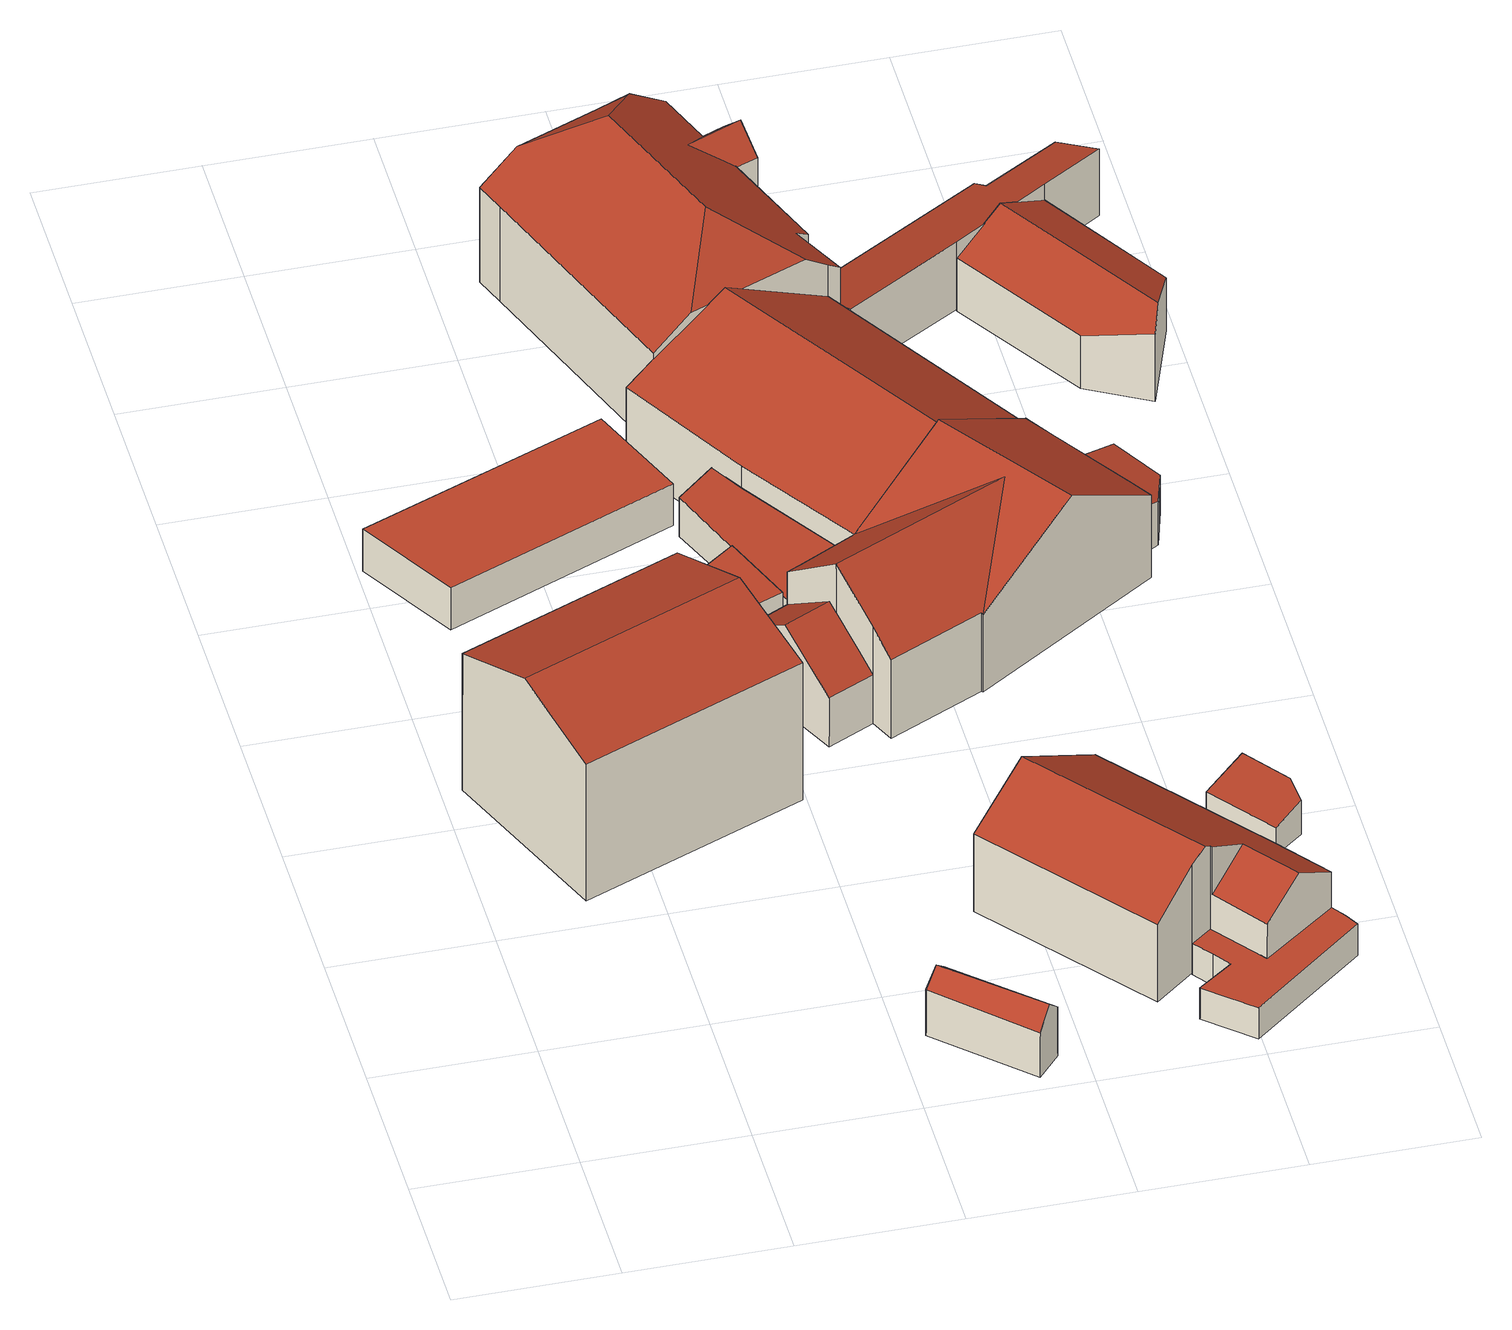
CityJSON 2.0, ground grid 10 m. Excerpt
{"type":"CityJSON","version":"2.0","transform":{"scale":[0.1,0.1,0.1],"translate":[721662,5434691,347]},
"CityObjects":{
"building1":{"type":"Building","attributes":{"Gemeindeschluessel":"09375181","HoeheDach":"360.660","HoeheGrund":"348.350","Methode":"1000","NiedrigsteTraufeDesGebaeudes":"358.539","Geometrietyp2DReferenz":"3000","measuredHeight":12.31,"function":"31001_1000","roofType":"3100"},"address":[{"Country":"Germany","Locality":"Pettendorf","ThoroughfareName":"Keltenstraße 26"}],"geometry":[{"type":"Solid","lod":"2","boundaries":[[[[0,1,2,3]],[[4,5,6,7]],[[6,5,8,9]],[[9,8,2,1]],[[3,2,8,5,4]],[[3,4,7,0]],[[7,6,9,1,0]]]],"semantics":{"surfaces":[{"type":"WallSurface","Flaeche":"152.938","Z_MAX":"10.198","Z_MAX_ASL":"358.548","Z_MIN":"0.000","Z_MIN_ASL":"348.350"},{"type":"WallSurface","Flaeche":"153.574","Z_MAX":"10.192","Z_MAX_ASL":"358.542","Z_MIN":"0.000","Z_MIN_ASL":"348.350"},{"type":"RoofSurface","Dachneigung":"70.587","Dachorientierung":"157.877","Flaeche":"95.917","Z_MAX":"12.310","Z_MAX_ASL":"360.660","Z_MIN":"10.192","Z_MIN_ASL":"358.542"},{"type":"RoofSurface","Dachneigung":"70.592","Dachorientierung":"337.880","Flaeche":"95.669","Z_MAX":"12.310","Z_MAX_ASL":"360.660","Z_MIN":"10.189","Z_MIN_ASL":"358.539"},{"type":"WallSurface","Flaeche":"135.340","Z_MAX":"12.310","Z_MAX_ASL":"360.660","Z_MIN":"0.000","Z_MIN_ASL":"348.350"},{"type":"GroundSurface","Flaeche":"180.694","Z_MAX":"0.000","Z_MAX_ASL":"348.350","Z_MIN":"0.000","Z_MIN_ASL":"348.350"},{"type":"WallSurface","Flaeche":"135.092","Z_MAX":"12.310","Z_MAX_ASL":"360.660","Z_MIN":"0.000","Z_MIN_ASL":"348.350"}],"values":[[0,1,2,3,4,5,6]]}}]},
"building2":{"type":"Building","attributes":{"Gemeindeschluessel":"09375181","HoeheDach":"351.478","HoeheGrund":"348.400","Methode":"1000","NiedrigsteTraufeDesGebaeudes":"351.478","Geometrietyp2DReferenz":"3000","measuredHeight":3.08,"function":"31001_2000","roofType":"1000"},"geometry":[{"type":"Solid","lod":"2","boundaries":[[[[10,11,12,13]],[[14,12,11,15]],[[14,16,13,12]],[[17,15,11,10]],[[13,16,17,10]],[[15,17,16,14]]]],"semantics":{"surfaces":[{"type":"WallSurface","Flaeche":"22.032","Z_MAX":"3.078","Z_MAX_ASL":"351.478","Z_MIN":"0.000","Z_MIN_ASL":"348.400"},{"type":"RoofSurface","Dachneigung":"90.000","Dachorientierung":"-1.000","Flaeche":"113.411","Z_MAX":"3.078","Z_MAX_ASL":"351.478","Z_MIN":"3.078","Z_MIN_ASL":"351.478"},{"type":"WallSurface","Flaeche":"50.977","Z_MAX":"3.078","Z_MAX_ASL":"351.478","Z_MIN":"0.000","Z_MIN_ASL":"348.400"},{"type":"WallSurface","Flaeche":"48.020","Z_MAX":"3.078","Z_MAX_ASL":"351.478","Z_MIN":"0.000","Z_MIN_ASL":"348.400"},{"type":"GroundSurface","Flaeche":"113.411","Z_MAX":"0.000","Z_MAX_ASL":"348.400","Z_MIN":"0.000","Z_MIN_ASL":"348.400"},{"type":"WallSurface","Flaeche":"21.576","Z_MAX":"3.078","Z_MAX_ASL":"351.478","Z_MIN":"0.000","Z_MIN_ASL":"348.400"}],"values":[[0,1,2,3,4,5]]}}]},
"building3":{"type":"Building","attributes":{"Gemeindeschluessel":"09375181","HoeheDach":"351.900","HoeheGrund":"347.480","Methode":"2000","NiedrigsteTraufeDesGebaeudes":"350.816","Geometrietyp2DReferenz":"3000","measuredHeight":4.42,"function":"31001_2000","roofType":"3100"},"geometry":[{"type":"Solid","lod":"2","boundaries":[[[[18,19,20,21,22]],[[22,21,23,24]],[[25,26,20,19]],[[24,23,26,25,27]],[[18,22,24,27]],[[27,25,19,18]],[[26,23,21,20]]]],"semantics":{"surfaces":[{"type":"WallSurface","Flaeche":"8.192","Z_MAX":"4.420","Z_MAX_ASL":"351.900","Z_MIN":"0.000","Z_MIN_ASL":"347.480"},{"type":"WallSurface","Flaeche":"26.964","Z_MAX":"3.644","Z_MAX_ASL":"351.124","Z_MIN":"0.000","Z_MIN_ASL":"347.480"},{"type":"RoofSurface","Dachneigung":"49.138","Dachorientierung":"222.307","Flaeche":"11.823","Z_MAX":"4.420","Z_MAX_ASL":"351.900","Z_MIN":"3.336","Z_MIN_ASL":"350.816"},{"type":"WallSurface","Flaeche":"8.478","Z_MAX":"4.420","Z_MAX_ASL":"351.900","Z_MIN":"0.000","Z_MIN_ASL":"347.480"},{"type":"GroundSurface","Flaeche":"15.581","Z_MAX":"0.000","Z_MAX_ASL":"347.480","Z_MIN":"0.000","Z_MIN_ASL":"347.480"},{"type":"WallSurface","Flaeche":"24.906","Z_MAX":"3.410","Z_MAX_ASL":"350.890","Z_MIN":"0.000","Z_MIN_ASL":"347.480"},{"type":"RoofSurface","Dachneigung":"49.159","Dachorientierung":"42.309","Flaeche":"8.776","Z_MAX":"4.420","Z_MAX_ASL":"351.900","Z_MIN":"3.644","Z_MIN_ASL":"351.124"}],"values":[[0,1,2,3,4,5,6]]}}]},
"building4":{"type":"Building","attributes":{"Gemeindeschluessel":"09375181","HoeheDach":"351.324","HoeheGrund":"348.160","Methode":"1000","NiedrigsteTraufeDesGebaeudes":"351.324","Geometrietyp2DReferenz":"3000","measuredHeight":3.16,"function":"51009_1610","roofType":"1000"},"geometry":[{"type":"Solid","lod":"2","boundaries":[[[[28,29,30,31]],[[30,32,33,31]],[[31,33,34,28]],[[28,34,35,29]],[[29,35,32,30]],[[33,32,35,34]]]],"semantics":{"surfaces":[{"type":"GroundSurface","Flaeche":"15.179","Z_MAX":"0.000","Z_MAX_ASL":"348.160","Z_MIN":"0.000","Z_MIN_ASL":"348.160"},{"type":"WallSurface","Flaeche":"10.376","Z_MAX":"3.164","Z_MAX_ASL":"351.324","Z_MIN":"0.000","Z_MIN_ASL":"348.160"},{"type":"WallSurface","Flaeche":"13.223","Z_MAX":"3.164","Z_MAX_ASL":"351.324","Z_MIN":"0.000","Z_MIN_ASL":"348.160"},{"type":"WallSurface","Flaeche":"10.775","Z_MAX":"3.164","Z_MAX_ASL":"351.324","Z_MIN":"0.000","Z_MIN_ASL":"348.160"},{"type":"WallSurface","Flaeche":"16.035","Z_MAX":"3.164","Z_MAX_ASL":"351.324","Z_MIN":"0.000","Z_MIN_ASL":"348.160"},{"type":"RoofSurface","Dachneigung":"90.000","Dachorientierung":"-1.000","Flaeche":"15.179","Z_MAX":"3.164","Z_MAX_ASL":"351.324","Z_MIN":"3.164","Z_MIN_ASL":"351.324"}],"values":[[0,1,2,3,4,5]]}}]},
"building5":{"type":"Building","attributes":{"Gemeindeschluessel":"09375181","HoeheDach":"351.298","HoeheGrund":"347.732","Methode":"2000","NiedrigsteTraufeDesGebaeudes":"350.068","Geometrietyp2DReferenz":"3000","measuredHeight":3.57,"function":"31001_2000","roofType":"2100","storeysAboveGround":1},"geometry":[{"type":"Solid","lod":"2","boundaries":[[[[36,37,38,39]],[[39,38,40,41]],[[42,43,37,36]],[[41,40,44,45]],[[42,36,39,41,45]],[[45,44,43,42]],[[44,40,38,37,43]]]],"semantics":{"surfaces":[{"type":"WallSurface","Flaeche":"8.710","Z_MAX":"3.566","Z_MAX_ASL":"351.298","Z_MIN":"-0.002","Z_MIN_ASL":"347.730"},{"type":"WallSurface","Flaeche":"32.638","Z_MAX":"3.563","Z_MAX_ASL":"351.295","Z_MIN":"-0.002","Z_MIN_ASL":"347.730"},{"type":"WallSurface","Flaeche":"8.333","Z_MAX":"3.566","Z_MAX_ASL":"351.298","Z_MIN":"-0.002","Z_MIN_ASL":"347.730"},{"type":"WallSurface","Flaeche":"13.597","Z_MAX":"3.563","Z_MAX_ASL":"351.295","Z_MIN":"-0.002","Z_MIN_ASL":"347.730"},{"type":"GroundSurface","Flaeche":"41.503","Z_MAX":"-0.002","Z_MAX_ASL":"347.730","Z_MIN":"-0.002","Z_MIN_ASL":"347.730"},{"type":"WallSurface","Flaeche":"30.804","Z_MAX":"2.878","Z_MAX_ASL":"350.610","Z_MIN":"-0.002","Z_MIN_ASL":"347.730"},{"type":"RoofSurface","Dachneigung":"75.086","Dachorientierung":"238.000","Flaeche":"42.950","Z_MAX":"3.566","Z_MAX_ASL":"351.298","Z_MIN":"2.336","Z_MIN_ASL":"350.068"}],"values":[[0,1,2,3,4,5,6]]}}]},
"building6":{"type":"Building","attributes":{"Gemeindeschluessel":"09375181","HoeheDach":"355.880","HoeheGrund":"347.170","Methode":"2000","NiedrigsteTraufeDesGebaeudes":"351.861","Geometrietyp2DReferenz":"3000","measuredHeight":8.71,"function":"31001_1000","roofType":"3100"},"address":[{"Country":"Germany","Locality":"Pettendorf","ThoroughfareName":"Keltenstraße 27"}],"geometry":[{"type":"Solid","lod":"2","boundaries":[[[[46,47,48,49]],[[50,51,52,53,54,55]],[[56,50,55,57,58]],[[46,49,59,60,57,55,54,61,62]],[[56,58,63,64]],[[64,63,65,66]],[[63,58,57,60,65]],[[51,47,46,62,52]],[[51,50,56,64,66,67,48,47]],[[52,62,61,53]],[[67,59,49,48]],[[67,66,65,60,59]],[[61,54,53]]]],"semantics":{"surfaces":[{"type":"WallSurface","Flaeche":"20.171","Z_MAX":"4.846","Z_MAX_ASL":"352.016","Z_MIN":"0.000","Z_MIN_ASL":"347.170"},{"type":"WallSurface","Flaeche":"19.839","Z_MAX":"8.339","Z_MAX_ASL":"355.509","Z_MIN":"0.000","Z_MIN_ASL":"347.170"},{"type":"WallSurface","Flaeche":"13.842","Z_MAX":"8.710","Z_MAX_ASL":"355.880","Z_MIN":"0.000","Z_MIN_ASL":"347.170"},{"type":"RoofSurface","Dachneigung":"58.039","Dachorientierung":"51.067","Flaeche":"111.775","Z_MAX":"8.710","Z_MAX_ASL":"355.880","Z_MIN":"4.691","Z_MIN_ASL":"351.861"},{"type":"WallSurface","Flaeche":"22.165","Z_MAX":"7.983","Z_MAX_ASL":"355.153","Z_MIN":"0.000","Z_MIN_ASL":"347.170"},{"type":"WallSurface","Flaeche":"75.341","Z_MAX":"5.750","Z_MAX_ASL":"352.920","Z_MIN":"0.000","Z_MIN_ASL":"347.170"},{"type":"RoofSurface","Dachneigung":"55.326","Dachorientierung":"231.051","Flaeche":"67.809","Z_MAX":"8.710","Z_MAX_ASL":"355.880","Z_MIN":"5.750","Z_MIN_ASL":"352.920"},{"type":"WallSurface","Flaeche":"32.795","Z_MAX":"6.590","Z_MAX_ASL":"353.760","Z_MIN":"0.000","Z_MIN_ASL":"347.170"},{"type":"GroundSurface","Flaeche":"162.141","Z_MAX":"0.000","Z_MAX_ASL":"347.170","Z_MIN":"0.000","Z_MIN_ASL":"347.170"},{"type":"RoofSurface","Dachneigung":"58.094","Dachorientierung":"230.997","Flaeche":"13.605","Z_MAX":"6.594","Z_MAX_ASL":"353.764","Z_MIN":"4.754","Z_MIN_ASL":"351.924"},{"type":"WallSurface","Flaeche":"60.053","Z_MAX":"4.724","Z_MAX_ASL":"351.894","Z_MIN":"0.000","Z_MIN_ASL":"347.170"},{"type":"WallSurface","Flaeche":"74.171","Z_MAX":"8.710","Z_MAX_ASL":"355.880","Z_MIN":"0.000","Z_MIN_ASL":"347.170"},{"type":"WallSurface","Flaeche":"4.878","Z_MAX":"8.339","Z_MAX_ASL":"355.509","Z_MIN":"4.851","Z_MIN_ASL":"352.021"}],"values":[[0,1,2,3,4,5,6,7,8,9,10,11,12]]}}]},
"building7":{"type":"Building","attributes":{"Gemeindeschluessel":"09375181","HoeheDach":"359.090","HoeheGrund":"347.480","Methode":"2000","NiedrigsteTraufeDesGebaeudes":"354.430","Geometrietyp2DReferenz":"3000","measuredHeight":11.61,"function":"31001_2000","roofType":"3100"},"geometry":[{"type":"Solid","lod":"2","boundaries":[[[[68,69,70]],[[71,72,73,74]],[[75,76,77,68,70,78]],[[79,78,70,69,80,81,82]],[[83,84,73,72,85]],[[86,87,71,74,88,89,90,80,69,68,77,91,92,93]],[[94,95,89,88]],[[96,97,82,81,98]],[[80,90,98,81]],[[87,86,99,83,85]],[[100,93,92,101]],[[84,94,88,74,73]],[[100,99,86,93]],[[95,96,98,90,89]],[[97,102,79,82]],[[102,75,78,79]],[[75,102,97,96,95,94,84,83,99,100,101,103,76]],[[71,87,85,72]],[[103,91,77,76]],[[101,92,91,103]]]],"semantics":{"surfaces":[{"type":"RoofSurface","Dachneigung":"56.970","Dachorientierung":"158.418","Flaeche":"20.741","Z_MAX":"11.610","Z_MAX_ASL":"359.090","Z_MIN":"8.784","Z_MIN_ASL":"356.264"},{"type":"RoofSurface","Dachneigung":"46.077","Dachorientierung":"338.392","Flaeche":"5.702","Z_MAX":"8.530","Z_MAX_ASL":"356.010","Z_MIN":"6.950","Z_MIN_ASL":"354.430"},{"type":"WallSurface","Flaeche":"102.515","Z_MAX":"8.785","Z_MAX_ASL":"356.265","Z_MIN":"0.000","Z_MIN_ASL":"347.480"},{"type":"RoofSurface","Dachneigung":"54.768","Dachorientierung":"249.524","Flaeche":"122.032","Z_MAX":"11.610","Z_MAX_ASL":"359.090","Z_MIN":"6.985","Z_MIN_ASL":"354.465"},{"type":"WallSurface","Flaeche":"25.267","Z_MAX":"8.530","Z_MAX_ASL":"356.010","Z_MIN":"0.000","Z_MIN_ASL":"347.480"},{"type":"RoofSurface","Dachneigung":"54.770","Dachorientierung":"69.532","Flaeche":"115.171","Z_MAX":"11.610","Z_MAX_ASL":"359.090","Z_MIN":"6.950","Z_MIN_ASL":"354.430"},{"type":"WallSurface","Flaeche":"25.622","Z_MAX":"7.063","Z_MAX_ASL":"354.543","Z_MIN":"0.000","Z_MIN_ASL":"347.480"},{"type":"WallSurface","Flaeche":"69.984","Z_MAX":"8.827","Z_MAX_ASL":"356.307","Z_MIN":"0.000","Z_MIN_ASL":"347.480"},{"type":"RoofSurface","Dachneigung":"51.522","Dachorientierung":"338.413","Flaeche":"17.867","Z_MAX":"11.610","Z_MAX_ASL":"359.090","Z_MIN":"8.787","Z_MIN_ASL":"356.267"},{"type":"WallSurface","Flaeche":"10.365","Z_MAX":"7.001","Z_MAX_ASL":"354.481","Z_MIN":"0.000","Z_MIN_ASL":"347.480"},{"type":"WallSurface","Flaeche":"7.214","Z_MAX":"7.637","Z_MAX_ASL":"355.117","Z_MIN":"0.000","Z_MIN_ASL":"347.480"},{"type":"WallSurface","Flaeche":"10.503","Z_MAX":"7.037","Z_MAX_ASL":"354.517","Z_MIN":"0.000","Z_MIN_ASL":"347.480"},{"type":"WallSurface","Flaeche":"50.242","Z_MAX":"7.001","Z_MAX_ASL":"354.481","Z_MIN":"0.000","Z_MIN_ASL":"347.480"},{"type":"WallSurface","Flaeche":"39.952","Z_MAX":"8.802","Z_MAX_ASL":"356.282","Z_MIN":"0.000","Z_MIN_ASL":"347.480"},{"type":"WallSurface","Flaeche":"13.983","Z_MAX":"6.989","Z_MAX_ASL":"354.469","Z_MIN":"0.000","Z_MIN_ASL":"347.480"},{"type":"WallSurface","Flaeche":"108.989","Z_MAX":"6.989","Z_MAX_ASL":"354.469","Z_MIN":"0.000","Z_MIN_ASL":"347.480"},{"type":"GroundSurface","Flaeche":"233.382","Z_MAX":"0.000","Z_MAX_ASL":"347.480","Z_MIN":"0.000","Z_MIN_ASL":"347.480"},{"type":"RoofSurface","Dachneigung":"46.098","Dachorientierung":"158.405","Flaeche":"5.747","Z_MAX":"8.530","Z_MAX_ASL":"356.010","Z_MIN":"6.950","Z_MIN_ASL":"354.430"},{"type":"WallSurface","Flaeche":"6.155","Z_MAX":"7.748","Z_MAX_ASL":"355.228","Z_MIN":"0.000","Z_MIN_ASL":"347.480"},{"type":"WallSurface","Flaeche":"25.717","Z_MAX":"7.637","Z_MAX_ASL":"355.117","Z_MIN":"0.000","Z_MIN_ASL":"347.480"}],"values":[[0,1,2,3,4,5,6,7,8,9,10,11,12,13,14,15,16,17,18,19]]}}]},
"building8":{"type":"Building","attributes":{"Gemeindeschluessel":"09375181","HoeheDach":"357.600","HoeheGrund":"347.540","Methode":"2000","NiedrigsteTraufeDesGebaeudes":"351.137","Geometrietyp2DReferenz":"3000","measuredHeight":10.06,"function":"31001_1000","roofType":"3100","storeysAboveGround":2},"address":[{"Country":"Germany","Locality":"Pettendorf","ThoroughfareName":"Keltenstraße 24"}],"geometry":[{"type":"Solid","lod":"2","boundaries":[[[[104,105,106,107]],[[108,109,110,111,112]],[[113,114,111,110,115]],[[116,117,118,119]],[[115,110,109,120]],[[121,122,105,104]],[[123,124,125,126,127,128,119,118,129,121,104,107]],[[130,131,132,122,133,134]],[[106,135,114,123,107]],[[108,112,132,131,136]],[[129,137,133,122,121]],[[114,135,112,111]],[[125,124,113,115,120]],[[123,114,113,124]],[[133,137,117,116,138,134]],[[130,134,138,128,127]],[[126,125,120,109,108,136]],[[118,117,137,129]],[[138,116,119,128]],[[106,105,122,132,112,135]],[[131,130,127,126,136]]]],"semantics":{"surfaces":[{"type":"WallSurface","Flaeche":"37.836","Z_MAX":"5.784","Z_MAX_ASL":"353.324","Z_MIN":"0.000","Z_MIN_ASL":"347.540"},{"type":"WallSurface","Flaeche":"11.374","Z_MAX":"9.560","Z_MAX_ASL":"357.100","Z_MIN":"3.776","Z_MIN_ASL":"351.316"},{"type":"RoofSurface","Dachneigung":"54.291","Dachorientierung":"154.479","Flaeche":"15.853","Z_MAX":"6.441","Z_MAX_ASL":"353.981","Z_MIN":"3.597","Z_MIN_ASL":"351.137"},{"type":"WallSurface","Flaeche":"34.658","Z_MAX":"5.950","Z_MAX_ASL":"353.490","Z_MIN":"0.000","Z_MIN_ASL":"347.540"},{"type":"RoofSurface","Dachneigung":"54.292","Dachorientierung":"334.479","Flaeche":"14.410","Z_MAX":"6.441","Z_MAX_ASL":"353.981","Z_MIN":"3.776","Z_MIN_ASL":"351.316"},{"type":"WallSurface","Flaeche":"0.927","Z_MAX":"5.784","Z_MAX_ASL":"353.324","Z_MIN":"0.000","Z_MIN_ASL":"347.540"},{"type":"GroundSurface","Flaeche":"221.477","Z_MAX":"0.000","Z_MAX_ASL":"347.540","Z_MIN":"0.000","Z_MIN_ASL":"347.540"},{"type":"RoofSurface","Dachneigung":"58.581","Dachorientierung":"235.766","Flaeche":"46.180","Z_MAX":"10.060","Z_MAX_ASL":"357.600","Z_MIN":"5.663","Z_MIN_ASL":"353.203"},{"type":"WallSurface","Flaeche":"10.360","Z_MAX":"7.015","Z_MAX_ASL":"354.555","Z_MIN":"0.000","Z_MIN_ASL":"347.540"},{"type":"RoofSurface","Dachneigung":"52.406","Dachorientierung":"334.480","Flaeche":"52.009","Z_MAX":"9.560","Z_MAX_ASL":"357.100","Z_MIN":"5.827","Z_MIN_ASL":"353.367"},{"type":"WallSurface","Flaeche":"109.847","Z_MAX":"10.060","Z_MAX_ASL":"357.600","Z_MIN":"0.000","Z_MIN_ASL":"347.540"},{"type":"WallSurface","Flaeche":"11.580","Z_MAX":"9.560","Z_MAX_ASL":"357.100","Z_MIN":"3.597","Z_MIN_ASL":"351.137"},{"type":"WallSurface","Flaeche":"37.873","Z_MAX":"6.441","Z_MAX_ASL":"353.981","Z_MIN":"0.000","Z_MIN_ASL":"347.540"},{"type":"WallSurface","Flaeche":"11.704","Z_MAX":"3.601","Z_MAX_ASL":"351.141","Z_MIN":"0.000","Z_MIN_ASL":"347.540"},{"type":"RoofSurface","Dachneigung":"58.578","Dachorientierung":"55.762","Flaeche":"81.559","Z_MAX":"10.060","Z_MAX_ASL":"357.600","Z_MIN":"5.711","Z_MIN_ASL":"353.251"},{"type":"WallSurface","Flaeche":"109.621","Z_MAX":"10.060","Z_MAX_ASL":"357.600","Z_MIN":"0.000","Z_MIN_ASL":"347.540"},{"type":"WallSurface","Flaeche":"17.682","Z_MAX":"6.204","Z_MAX_ASL":"353.744","Z_MIN":"0.000","Z_MIN_ASL":"347.540"},{"type":"WallSurface","Flaeche":"11.524","Z_MAX":"6.034","Z_MAX_ASL":"353.574","Z_MIN":"0.000","Z_MIN_ASL":"347.540"},{"type":"WallSurface","Flaeche":"12.726","Z_MAX":"5.711","Z_MAX_ASL":"353.251","Z_MIN":"0.000","Z_MIN_ASL":"347.540"},{"type":"RoofSurface","Dachneigung":"52.408","Dachorientierung":"154.480","Flaeche":"58.917","Z_MAX":"9.560","Z_MAX_ASL":"357.100","Z_MIN":"5.660","Z_MIN_ASL":"353.200"},{"type":"WallSurface","Flaeche":"28.618","Z_MAX":"6.159","Z_MAX_ASL":"353.699","Z_MIN":"0.000","Z_MIN_ASL":"347.540"}],"values":[[0,1,2,3,4,5,6,7,8,9,10,11,12,13,14,15,16,17,18,19,20]]}}]},
"building9":{"type":"Building","attributes":{"Gemeindeschluessel":"09375181","HoeheDach":"349.370","HoeheGrund":"347.070","Methode":"2000","NiedrigsteTraufeDesGebaeudes":"349.370","Geometrietyp2DReferenz":"3000","measuredHeight":2.3,"function":"31001_2000","roofType":"1000"},"geometry":[{"type":"Solid","lod":"2","boundaries":[[[[139,140,141,142]],[[143,144,145,146,142,141,147,148,149,150]],[[151,152,153,154,155,140,139,156,157,158]],[[156,146,145,157]],[[152,150,149,153]],[[155,147,141,140]],[[154,148,147,155]],[[153,149,148,154]],[[152,151,143,150]],[[156,139,142,146]],[[151,158,144,143]],[[157,145,144,158]]]],"semantics":{"surfaces":[{"type":"WallSurface","Flaeche":"9.351","Z_MAX":"2.300","Z_MAX_ASL":"349.370","Z_MIN":"0.000","Z_MIN_ASL":"347.070"},{"type":"RoofSurface","Dachneigung":"90.000","Dachorientierung":"-1.000","Flaeche":"31.799","Z_MAX":"2.300","Z_MAX_ASL":"349.370","Z_MIN":"2.300","Z_MIN_ASL":"349.370"},{"type":"GroundSurface","Flaeche":"31.799","Z_MAX":"0.000","Z_MAX_ASL":"347.070","Z_MIN":"0.000","Z_MIN_ASL":"347.070"},{"type":"WallSurface","Flaeche":"2.514","Z_MAX":"2.300","Z_MAX_ASL":"349.370","Z_MIN":"0.000","Z_MIN_ASL":"347.070"},{"type":"WallSurface","Flaeche":"6.187","Z_MAX":"2.300","Z_MAX_ASL":"349.370","Z_MIN":"0.000","Z_MIN_ASL":"347.070"},{"type":"WallSurface","Flaeche":"3.785","Z_MAX":"2.300","Z_MAX_ASL":"349.370","Z_MIN":"0.000","Z_MIN_ASL":"347.070"},{"type":"WallSurface","Flaeche":"3.453","Z_MAX":"2.300","Z_MAX_ASL":"349.370","Z_MIN":"0.000","Z_MIN_ASL":"347.070"},{"type":"WallSurface","Flaeche":"2.954","Z_MAX":"2.300","Z_MAX_ASL":"349.370","Z_MIN":"0.000","Z_MIN_ASL":"347.070"},{"type":"WallSurface","Flaeche":"8.640","Z_MAX":"2.300","Z_MAX_ASL":"349.370","Z_MIN":"0.000","Z_MIN_ASL":"347.070"},{"type":"WallSurface","Flaeche":"13.246","Z_MAX":"2.300","Z_MAX_ASL":"349.370","Z_MIN":"0.000","Z_MIN_ASL":"347.070"},{"type":"WallSurface","Flaeche":"21.202","Z_MAX":"2.300","Z_MAX_ASL":"349.370","Z_MIN":"0.000","Z_MIN_ASL":"347.070"},{"type":"WallSurface","Flaeche":"2.449","Z_MAX":"2.300","Z_MAX_ASL":"349.370","Z_MIN":"0.000","Z_MIN_ASL":"347.070"}],"values":[[0,1,2,3,4,5,6,7,8,9,10,11]]}}]},
"building10":{"type":"Building","attributes":{"Gemeindeschluessel":"09375181","HoeheDach":"356.960","HoeheGrund":"347.250","Methode":"2000","NiedrigsteTraufeDesGebaeudes":"352.872","Geometrietyp2DReferenz":"3000","measuredHeight":9.71,"function":"31001_2000","roofType":"3100","storeysAboveGround":2},"geometry":[{"type":"Solid","lod":"2","boundaries":[[[[159,160,161,162,163,164]],[[160,165,166,167,161]],[[168,159,164,169]],[[170,171,167,166]],[[159,168,165,160]],[[161,167,171,162]],[[170,172,163,162,171]],[[169,164,163,172]],[[165,168,169,172,170,166]]]],"semantics":{"surfaces":[{"type":"RoofSurface","Dachneigung":"59.715","Dachorientierung":"238.573","Flaeche":"143.061","Z_MAX":"9.710","Z_MAX_ASL":"356.960","Z_MIN":"5.639","Z_MIN_ASL":"352.889"},{"type":"WallSurface","Flaeche":"106.115","Z_MAX":"9.710","Z_MAX_ASL":"356.960","Z_MIN":"0.000","Z_MIN_ASL":"347.250"},{"type":"WallSurface","Flaeche":"53.154","Z_MAX":"5.725","Z_MAX_ASL":"352.975","Z_MIN":"0.000","Z_MIN_ASL":"347.250"},{"type":"WallSurface","Flaeche":"89.062","Z_MAX":"5.649","Z_MAX_ASL":"352.899","Z_MIN":"0.000","Z_MIN_ASL":"347.250"},{"type":"WallSurface","Flaeche":"52.123","Z_MAX":"5.725","Z_MAX_ASL":"352.975","Z_MIN":"0.000","Z_MIN_ASL":"347.250"},{"type":"RoofSurface","Dachneigung":"59.719","Dachorientierung":"58.575","Flaeche":"133.450","Z_MAX":"9.710","Z_MAX_ASL":"356.960","Z_MIN":"5.622","Z_MIN_ASL":"352.872"},{"type":"WallSurface","Flaeche":"95.226","Z_MAX":"9.710","Z_MAX_ASL":"356.960","Z_MIN":"0.000","Z_MIN_ASL":"347.250"},{"type":"WallSurface","Flaeche":"12.619","Z_MAX":"6.884","Z_MAX_ASL":"354.134","Z_MIN":"0.000","Z_MIN_ASL":"347.250"},{"type":"GroundSurface","Flaeche":"238.786","Z_MAX":"0.000","Z_MAX_ASL":"347.250","Z_MIN":"0.000","Z_MIN_ASL":"347.250"}],"values":[[0,1,2,3,4,5,6,7,8]]}}]},
"building11":{"type":"Building","attributes":{"Gemeindeschluessel":"09375181","HoeheDach":"350.171","HoeheGrund":"347.500","Methode":"1000","NiedrigsteTraufeDesGebaeudes":"349.498","Geometrietyp2DReferenz":"3000","measuredHeight":2.67,"function":"31001_2000","roofType":"2100","storeysAboveGround":1},"geometry":[{"type":"Solid","lod":"2","boundaries":[[[[173,174,175,176]],[[174,177,178,179,175]],[[175,179,180,176]],[[178,181,180,179]],[[173,182,177,174]],[[173,176,180,181,182]],[[177,182,181,178]]]],"semantics":{"surfaces":[{"type":"WallSurface","Flaeche":"10.139","Z_MAX":"1.998","Z_MAX_ASL":"349.498","Z_MIN":"0.000","Z_MIN_ASL":"347.500"},{"type":"RoofSurface","Dachneigung":"78.410","Dachorientierung":"232.632","Flaeche":"15.960","Z_MAX":"2.671","Z_MAX_ASL":"350.171","Z_MIN":"1.998","Z_MIN_ASL":"349.498"},{"type":"WallSurface","Flaeche":"7.662","Z_MAX":"2.671","Z_MAX_ASL":"350.171","Z_MIN":"0.000","Z_MIN_ASL":"347.500"},{"type":"WallSurface","Flaeche":"9.168","Z_MAX":"2.671","Z_MAX_ASL":"350.171","Z_MIN":"0.000","Z_MIN_ASL":"347.500"},{"type":"WallSurface","Flaeche":"5.102","Z_MAX":"2.467","Z_MAX_ASL":"349.967","Z_MIN":"0.000","Z_MIN_ASL":"347.500"},{"type":"GroundSurface","Flaeche":"15.635","Z_MAX":"0.000","Z_MAX_ASL":"347.500","Z_MIN":"0.000","Z_MIN_ASL":"347.500"},{"type":"WallSurface","Flaeche":"4.674","Z_MAX":"2.661","Z_MAX_ASL":"350.161","Z_MIN":"0.000","Z_MIN_ASL":"347.500"}],"values":[[0,1,2,3,4,5,6]]}}]},
"building12":{"type":"Building","attributes":{"Gemeindeschluessel":"09375181","HoeheDach":"351.149","HoeheGrund":"347.390","Methode":"2000","NiedrigsteTraufeDesGebaeudes":"350.120","Geometrietyp2DReferenz":"3000","measuredHeight":3.76,"function":"51009_1610","roofType":"2100"},"geometry":[{"type":"Solid","lod":"2","boundaries":[[[[183,184,185,186]],[[187,184,183,188,189,190]],[[184,187,191,185]],[[183,186,192,188]],[[186,185,191,193,194,192]],[[193,190,189,194]],[[192,194,189,188]],[[187,190,193,191]]]],"semantics":{"surfaces":[{"type":"WallSurface","Flaeche":"8.295","Z_MAX":"3.759","Z_MAX_ASL":"351.149","Z_MIN":"0.000","Z_MIN_ASL":"347.390"},{"type":"GroundSurface","Flaeche":"24.324","Z_MAX":"0.000","Z_MAX_ASL":"347.390","Z_MIN":"0.000","Z_MIN_ASL":"347.390"},{"type":"WallSurface","Flaeche":"4.557","Z_MAX":"3.216","Z_MAX_ASL":"350.606","Z_MIN":"0.000","Z_MIN_ASL":"347.390"},{"type":"WallSurface","Flaeche":"22.344","Z_MAX":"3.759","Z_MAX_ASL":"351.149","Z_MIN":"0.000","Z_MIN_ASL":"347.390"},{"type":"RoofSurface","Dachneigung":"77.145","Dachorientierung":"59.551","Flaeche":"24.950","Z_MAX":"3.759","Z_MAX_ASL":"351.149","Z_MIN":"2.730","Z_MIN_ASL":"350.120"},{"type":"WallSurface","Flaeche":"10.353","Z_MAX":"2.742","Z_MAX_ASL":"350.132","Z_MIN":"0.000","Z_MIN_ASL":"347.390"},{"type":"WallSurface","Flaeche":"14.637","Z_MAX":"3.759","Z_MAX_ASL":"351.149","Z_MIN":"0.000","Z_MIN_ASL":"347.390"},{"type":"WallSurface","Flaeche":"4.233","Z_MAX":"2.980","Z_MAX_ASL":"350.370","Z_MIN":"0.000","Z_MIN_ASL":"347.390"}],"values":[[0,1,2,3,4,5,6,7]]}}]},
"building13":{"type":"Building","attributes":{"Gemeindeschluessel":"09375181","HoeheDach":"352.170","HoeheGrund":"347.240","Methode":"2000","NiedrigsteTraufeDesGebaeudes":"350.381","Geometrietyp2DReferenz":"3000","measuredHeight":4.93,"function":"31001_2000","roofType":"2100"},"geometry":[{"type":"Solid","lod":"2","boundaries":[[[[195,196,197,198]],[[199,200,196,195]],[[201,202,203,204,205,197,196,200,206,207]],[[198,197,205,208]],[[209,207,206,210]],[[211,204,203,212]],[[201,213,214,202]],[[212,203,202,214]],[[210,206,200,199]],[[214,213,209,210,199,195,198,208,211,212]],[[213,201,207,209]],[[208,205,204,211]]]],"semantics":{"surfaces":[{"type":"WallSurface","Flaeche":"34.469","Z_MAX":"4.930","Z_MAX_ASL":"352.170","Z_MIN":"0.000","Z_MIN_ASL":"347.240"},{"type":"WallSurface","Flaeche":"21.921","Z_MAX":"4.913","Z_MAX_ASL":"352.153","Z_MIN":"0.000","Z_MIN_ASL":"347.240"},{"type":"RoofSurface","Dachneigung":"68.412","Dachorientierung":"328.677","Flaeche":"87.280","Z_MAX":"4.930","Z_MAX_ASL":"352.170","Z_MIN":"3.141","Z_MIN_ASL":"350.381"},{"type":"WallSurface","Flaeche":"41.013","Z_MAX":"4.930","Z_MAX_ASL":"352.170","Z_MIN":"0.000","Z_MIN_ASL":"347.240"},{"type":"WallSurface","Flaeche":"19.351","Z_MAX":"3.575","Z_MAX_ASL":"350.815","Z_MIN":"0.000","Z_MIN_ASL":"347.240"},{"type":"WallSurface","Flaeche":"13.302","Z_MAX":"4.516","Z_MAX_ASL":"351.756","Z_MIN":"0.000","Z_MIN_ASL":"347.240"},{"type":"WallSurface","Flaeche":"41.866","Z_MAX":"3.194","Z_MAX_ASL":"350.434","Z_MIN":"0.000","Z_MIN_ASL":"347.240"},{"type":"WallSurface","Flaeche":"3.109","Z_MAX":"3.146","Z_MAX_ASL":"350.386","Z_MIN":"0.000","Z_MIN_ASL":"347.240"},{"type":"WallSurface","Flaeche":"13.965","Z_MAX":"4.879","Z_MAX_ASL":"352.119","Z_MIN":"0.000","Z_MIN_ASL":"347.240"},{"type":"GroundSurface","Flaeche":"81.157","Z_MAX":"0.000","Z_MAX_ASL":"347.240","Z_MIN":"0.000","Z_MIN_ASL":"347.240"},{"type":"WallSurface","Flaeche":"3.114","Z_MAX":"3.559","Z_MAX_ASL":"350.799","Z_MIN":"0.000","Z_MIN_ASL":"347.240"},{"type":"WallSurface","Flaeche":"4.307","Z_MAX":"4.879","Z_MAX_ASL":"352.119","Z_MIN":"0.000","Z_MIN_ASL":"347.240"}],"values":[[0,1,2,3,4,5,6,7,8,9,10,11]]}}]},
"building14":{"type":"Building","attributes":{"Gemeindeschluessel":"09375181","HoeheDach":"352.860","HoeheGrund":"347.140","Methode":"2000","NiedrigsteTraufeDesGebaeudes":"351.026","Geometrietyp2DReferenz":"3000","measuredHeight":5.72,"function":"31001_2000","roofType":"3100","storeysAboveGround":1},"geometry":[{"type":"Solid","lod":"2","boundaries":[[[[215,216,217,218]],[[219,220,221,222]],[[218,217,223,224]],[[224,219,222,215,218]],[[217,216,225,226,223]],[[224,223,226,220,219]],[[222,221,225,216,215]],[[225,221,220,226]]]],"semantics":{"surfaces":[{"type":"WallSurface","Flaeche":"19.399","Z_MAX":"4.997","Z_MAX_ASL":"352.137","Z_MIN":"0.000","Z_MIN_ASL":"347.140"},{"type":"WallSurface","Flaeche":"37.738","Z_MAX":"3.922","Z_MAX_ASL":"351.062","Z_MIN":"0.000","Z_MIN_ASL":"347.140"},{"type":"WallSurface","Flaeche":"38.130","Z_MAX":"3.896","Z_MAX_ASL":"351.036","Z_MIN":"0.000","Z_MIN_ASL":"347.140"},{"type":"GroundSurface","Flaeche":"82.036","Z_MAX":"0.000","Z_MAX_ASL":"347.140","Z_MIN":"0.000","Z_MIN_ASL":"347.140"},{"type":"RoofSurface","Dachneigung":"62.652","Dachorientierung":"238.169","Flaeche":"48.525","Z_MAX":"5.720","Z_MAX_ASL":"352.860","Z_MIN":"3.896","Z_MIN_ASL":"351.036"},{"type":"WallSurface","Flaeche":"33.720","Z_MAX":"5.720","Z_MAX_ASL":"352.860","Z_MIN":"0.000","Z_MIN_ASL":"347.140"},{"type":"WallSurface","Flaeche":"31.263","Z_MAX":"5.720","Z_MAX_ASL":"352.860","Z_MIN":"0.000","Z_MIN_ASL":"347.140"},{"type":"RoofSurface","Dachneigung":"62.655","Dachorientierung":"58.170","Flaeche":"43.832","Z_MAX":"5.720","Z_MAX_ASL":"352.860","Z_MIN":"3.886","Z_MIN_ASL":"351.026"}],"values":[[0,1,2,3,4,5,6,7]]}}]}
},
"vertices":[
[9,318,14],[9,318,115],[148,375,115],[148,375,14],[194,264,14],[194,264,115],[54,207,115],[54,207,14],[171,320,137],[32,263,137],
[36,456,14],[36,456,45],[0,518,45],[0,518,14],[154,580,45],[180,515,45],[154,580,14],[180,515,14],
[215,57,5],[215,57,39],[223,65,49],[229,72,41],[229,72,5],[283,22,41],[283,22,5],[269,6,38],[277,16,49],[269,6,5],
[172,436,12],[200,457,12],[218,410,12],[188,398,12],[218,410,43],[188,398,43],[172,436,43],[200,457,43],
[205,526,7],[205,526,43],[217,505,43],[217,505,7],[266,428,43],[266,428,7],[183,513,7],[183,513,36],[227,404,31],[227,404,7],
[459,90,50],[459,90,2],[434,124,2],[434,124,49],[388,88,2],[413,55,2],[413,55,49],[389,87,50],[389,87,85],[388,88,85],[375,78,2],[384,84,89],[375,78,82],[354,223,49],[302,185,89],[411,105,68],[436,73,68],[350,58,59],[350,58,2],[268,160,59],[268,160,2],[354,223,2],
[286,633,93],[234,659,121],[212,603,93],[246,750,90],[280,764,90],[274,779,74],[261,774,74],[188,594,5],[300,638,5],[300,638,82],[188,594,75],[134,740,75],[200,750,121],[151,768,93],[127,759,75],[286,748,5],[274,779,5],[286,748,74],[272,743,75],[273,743,74],[260,773,75],[247,807,75],[224,798,93],[308,641,76],[289,671,81],[298,676,74],[260,773,5],[247,807,5],[203,789,5],[127,759,5],[203,789,93],[272,743,5],[298,676,5],[289,671,5],[134,740,5],[308,641,5],
[317,343,5],[317,343,63],[258,315,63],[258,315,5],[218,399,67],[218,399,43],[234,365,70],[237,360,65],[237,360,101],[222,316,41],[251,330,41],[205,351,70],[394,484,63],[425,433,65],[425,433,5],[394,484,5],[190,383,45],[318,342,5],[318,342,62],[251,330,5],[222,316,5],[190,383,5],[226,403,5],[266,428,5],[382,503,5],[434,417,5],[266,428,65],[264,426,64],[348,412,101],[379,381,106],[322,464,106],[251,330,76],[226,403,67],[434,417,66],[382,503,63],
[413,55,1],[388,88,1],[388,88,24],[413,55,24],[398,14,24],[470,72,24],[465,81,24],[459,90,24],[375,78,24],[384,66,24],[392,55,24],[370,39,24],[398,14,1],[370,39,1],[392,55,1],[384,66,1],[375,78,1],[459,90,1],[465,81,1],[470,72,1],
[217,505,59],[266,428,60],[324,465,100],[234,612,100],[188,594,71],[170,586,60],[266,428,2],[382,503,2],[382,503,59],[217,505,2],[170,586,2],[300,638,2],[300,638,59],[188,594,2],
[445,164,5],[445,164,25],[414,204,25],[414,204,5],[463,178,30],[461,196,32],[440,224,32],[440,224,5],[461,196,5],[463,178,5],
[425,433,4],[445,445,4],[445,445,36],[425,433,41],[449,459,4],[394,484,4],[434,506,4],[453,473,4],[449,459,34],[394,484,41],[453,473,31],[434,506,31],
[444,712,2],[444,712,52],[384,675,52],[384,675,2],[482,736,2],[482,736,51],[411,743,34],[298,676,34],[289,671,34],[308,641,48],[312,633,51],[463,763,38],[416,735,38],[312,633,2],[416,735,2],[463,763,2],[308,641,2],[289,671,2],[411,743,2],[298,676,2],
[474,571,1],[474,571,51],[436,592,40],[436,592,1],[444,712,1],[444,712,41],[495,630,40],[495,630,1],[384,675,40],[384,675,1],[480,588,59],[414,694,59]
]}
